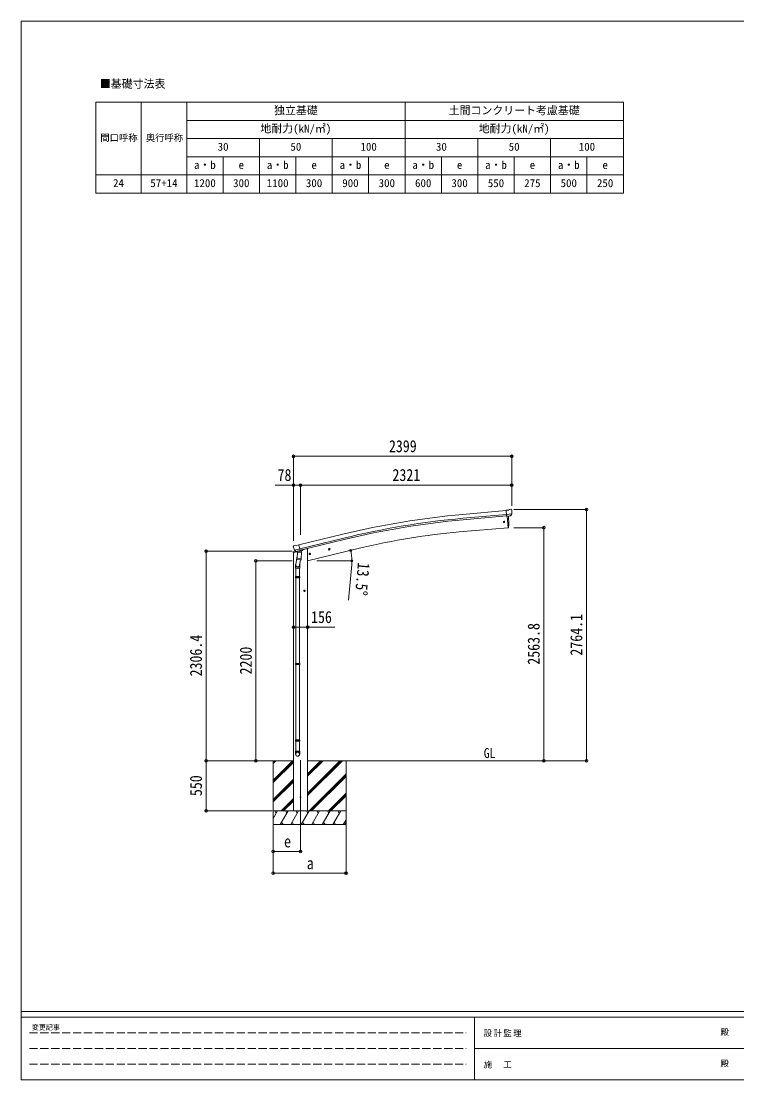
# Model space of a CAD drawing. Units: millimetres at full size, sheet at 1:30. Extents: x -8385 to 8479, y -5853 to 5787.
# Drawn here: x -8385 to -518, y -5853 to 5787 of the extents above; entities that cross this region are included whole.
import ezdxf
from ezdxf.enums import TextEntityAlignment as Align

# ---------------------------------------------------------------- set-up
doc = ezdxf.new("R2010")
doc.units = ezdxf.units.MM
doc.header["$LTSCALE"] = 30
doc.header["$PDMODE"] = 32
doc.header["$PDSIZE"] = 30
doc.linetypes.add('DASHED3', pattern=[4, 3, -1])
for name, color, linetype, lineweight in [('0-0_0', 7, 'Continuous', 9), ('0-1_本体', 4, 'Continuous', 9), ('0-2_部品', 7, 'Continuous', 9), ('0-8_PARTS2', 2, 'Continuous', 9), ('0-A_寸法', 6, 'Continuous', 9), ('0-F_PARTS1', 7, 'Continuous', 18), ('F-0_240', 7, 'Continuous', 9)]:
    doc.layers.add(name, color=color, linetype=linetype, lineweight=lineweight)
doc.styles.add('ＭＳ ゴシック', font='')
doc.styles.get('ＭＳ ゴシック').set_extended_font_data('MS Gothic')

msp = doc.modelspace()

# ---------------------------------------------------------------- linework, layer by layer
at = {"layer": '0-0_0', "color": 6}
for p, q in [((-2171.23, -2345.47), (-2171.23, 418.63)), ((-2640.24, 218.33), (-2640.24, -2345.47))]:
    msp.add_line(p, q, dxfattribs=at)
at = {"layer": '0-0_0'}
for p, q in [((-5988.47, -2345.47), (-5392.13, -2345.47)), ((-5614.38, -2345.47), (-5614.38, -3045.47)), ((-5614.38, -2556.7), (-5403.15, -2345.47)), ((-5614.38, -2372.85), (-5587, -2345.47)), ((-5614.38, -2358.71), (-5601.14, -2345.47)), ((-5614.38, -2570.84), (-5392.13, -2348.59)), ((-5614.38, -2584.98), (-5392.13, -2362.74)), ((-5236.63, -2345.47), (-2914.54, -2345.47)), ((-5236.63, -2727.73), (-4854.37, -2345.47)), ((-5236.63, -2699.45), (-4882.65, -2345.47)), ((-5236.63, -2713.59), (-4868.51, -2345.47)), ((-5236.63, -2515.6), (-5066.5, -2345.47)), ((-5236.63, -2501.46), (-5080.64, -2345.47)), ((-5236.63, -2487.32), (-5094.79, -2345.47)), ((-4814.38, -2345.47), (-4814.38, -3045.47)), ((-5614.38, -2768.83), (-5392.13, -2546.58)), ((-5614.38, -2782.97), (-5392.13, -2560.73)), ((-5220.53, -2895.47), (-4814.38, -2489.33)), ((-5206.38, -2895.47), (-4814.38, -2503.48)), ((-5192.24, -2895.47), (-4814.38, -2517.62)), ((-5614.38, -2797.12), (-5392.13, -2574.87)), ((-5528.89, -2895.47), (-5392.13, -2758.71)), ((-5514.75, -2895.47), (-5392.13, -2772.86)), ((-5500.61, -2895.47), (-5392.13, -2787)), ((-5008.39, -2895.47), (-4814.38, -2701.46)), ((-4994.25, -2895.47), (-4814.38, -2715.61)), ((-4980.11, -2895.47), (-4814.38, -2729.75)), ((-4814.38, -2895.47), (-5614.38, -2895.47)), ((-5614.38, -2979.3), (-5565.98, -2895.47)), ((-5580.98, -2921.45), (-5595.99, -2895.47)), ((-5537.12, -3045.47), (-5450.51, -2895.47)), ((-5465.52, -2921.45), (-5480.52, -2895.47)), ((-5421.65, -3045.47), (-5335.04, -2895.47)), ((-5350.05, -2921.45), (-5365.05, -2895.47)), ((-5306.18, -3045.47), (-5219.57, -2895.47)), ((-5234.57, -2921.45), (-5249.58, -2895.47)), ((-5190.71, -3045.47), (-5104.1, -2895.47)), ((-5119.1, -2921.45), (-5134.1, -2895.47)), ((-5075.24, -3045.47), (-4988.63, -2895.47)), ((-5018.63, -2895.47), (-5003.63, -2921.45)), ((-4959.77, -3045.47), (-4873.16, -2895.47)), ((-4888.16, -2921.45), (-4903.16, -2895.47)), ((-5522.12, -3019.49), (-5507.12, -3045.47)), ((-5406.65, -3019.49), (-5391.65, -3045.47)), ((-5291.18, -3019.49), (-5276.18, -3045.47)), ((-5175.71, -3019.49), (-5160.71, -3045.47)), ((-5060.24, -3019.49), (-5045.24, -3045.47)), ((-4944.77, -3019.49), (-4929.77, -3045.47)), ((-4844.3, -3045.47), (-4814.38, -2993.66)), ((-4829.3, -3019.49), (-4814.3, -3045.47)), ((-5614.38, -3045.47), (-4814.38, -3045.47))]:
    msp.add_line(p, q, dxfattribs=at)
at = {"layer": '0-1_本体'}
for p, q in [((-3532.56, 364.53), (-3055.25, 407.85)), ((-3528.66, 321.49), (-3051.54, 364.79)), ((-3527.14, 304.77), (-3050.02, 348.07)), ((-3042.81, 345.92), (-3031.64, 218.31)), ((-5332.11, 28.12), (-4849.26, 145.69)), ((-3569.59, 171.25), (-3031.64, 218.31)), ((-4839.04, 103.71), (-5322.05, -13.8)), ((-5318.1, -30.22), (-4835.07, 87.4)), ((-5392.13, -55.18), (-5392.13, -2895.47)), ((-5256.63, -15.47), (-5290.14, -23.52)), ((-5236.13, -15.47), (-5256.63, -15.47)), ((-5236.63, -145.47), (-4650.96, -4.86)), ((-5236.13, -15.47), (-5236.13, -2895.47))]:
    msp.add_line(p, q, dxfattribs=at)
at = {"layer": '0-1_本体', "color": 6}
msp.add_line((-5236.13, -875.65), (-5392.13, -875.65), dxfattribs=at)
at = {"layer": '0-1_本体'}
for centre, radius, start, end in [((-2718.55, -8604.05), 9005.44, 95.18612, 103.68612), ((-2718.55, -8604.05), 8962.23, 95.18612, 103.68612), ((-2718.55, -8604.05), 8945.44, 95.18612, 103.68612), ((-2924.61, -7197.06), 7396.48, 95.00259, 103.49741)]:
    msp.add_arc(centre, radius, start, end, dxfattribs=at)
at = {"layer": '0-2_部品'}
for p, q in [((-3028.87, 412.29), (-3055.44, 409.97)), ((-3049.78, 345.31), (-3055.44, 409.97)), ((-2992.57, 370), (-3051.49, 364.85)), ((-3028.87, 412.29), (-3017.15, 419.06)), ((-3002.25, 420.64), (-3015.91, 419.45)), ((-3003.83, 350.52), (-2992.89, 369.45)), ((-2993.11, 414.89), (-2998.6, 419.49)), ((-2992.05, 412.85), (-2991.93, 411.51)), ((-3039.82, 346.18), (-3049.78, 345.31)), ((-3042.81, 345.92), (-3031.64, 218.31)), ((-3006.21, 349.12), (-3013.92, 348.44)), ((-3031.64, 218.31), (-3029.59, 218.56)), ((-5393.57, 12.54), (-5393.29, 11.39)), ((-5389.35, 21.11), (-5393.21, 14.82)), ((-5386.25, 23.36), (-5373.07, 26.53)), ((-5358.51, 23.85), (-5371.77, 26.55)), ((-5358.51, 23.85), (-5332.58, 30.08)), ((-5394.7, -55.79), (-5351.99, -45.54)), ((-5394.7, -48.9), (-5394.7, -55.79)), ((-5366.19, -39.69), (-5392.4, -45.99)), ((-5379.51, -27.77), (-5322.01, -13.96)), ((-5362.66, -42.68), (-5379.04, -28.19)), ((-5351.07, -92.2), (-5366.98, -188.37)), ((-5359.95, -43.24), (-5352.43, -41.44)), ((-5359.12, -43.14), (-5357.59, -42.77)), ((-5357.59, -42.77), (-5320.88, -33.96)), ((-5355.75, -43), (-5355.8, -43.74)), ((-5355.05, -44.78), (-5329.23, -51.22)), ((-5348.13, -50.13), (-5352.8, -116.96)), ((-5302.44, -53.32), (-5348.13, -50.13)), ((-5346.35, -46.95), (-5346.58, -50.23)), ((-5326.84, -35.78), (-5327.86, -50.39)), ((-5320.88, -33.96), (-5319.35, -33.59)), ((-5317.8, -31.49), (-5316.86, -31.55)), ((-5316.86, -31.55), (-5303.54, -46.87)), ((-5312.86, -36.15), (-5293.97, -31.61)), ((-5307.11, -120.16), (-5302.44, -53.32)), ((-5303.54, -46.87), (-5303.99, -53.21)), ((-5290.14, -23.44), (-5290.14, -26.75)), ((-5221.82, -73.01), (-5202.38, -68.34)), ((-5217.27, -65.23), (-5219.4, -72.43)), ((-5209.97, -63.48), (-5217.27, -65.23)), ((-5209.76, -80.4), (-5214.43, -60.95)), ((-5204.8, -68.93), (-5209.97, -63.48)), ((-5206.93, -76.12), (-5204.8, -68.93)), ((-5007.9, -21.65), (-4988.45, -16.99)), ((-5003.34, -13.88), (-5005.48, -21.07)), ((-4996.05, -12.12), (-5003.34, -13.88)), ((-4995.84, -29.04), (-5000.51, -9.6)), ((-4990.88, -17.57), (-4996.05, -12.12)), ((-4993.01, -24.76), (-4990.88, -17.57)), ((-5369.13, -225.53), (-5369.13, -191.18)), ((-5323.13, -225.53), (-5369.13, -225.53)), ((-5367.13, -225.53), (-5367.13, -319.53)), ((-5353.66, -129.43), (-5352.79, -116.96)), ((-5353.27, -130.79), (-5353.27, -130.79)), ((-5307.11, -120.16), (-5352.8, -116.96)), ((-5351.82, -131.57), (-5310.12, -134.48)), ((-5315.55, -134.1), (-5326.28, -197.69)), ((-5325.13, -225.53), (-5325.13, -319.53)), ((-5323.13, -190.87), (-5323.13, -225.53)), ((-5307.13, -120.16), (-5308.01, -132.85)), ((-5369.13, -321.53), (-5368.13, -319.53)), ((-5323.13, -321.53), (-5369.13, -321.53)), ((-5323.13, -329.53), (-5369.13, -329.53)), ((-5324.13, -319.53), (-5368.13, -319.53)), ((-5324.13, -331.53), (-5368.13, -331.53)), ((-5367.13, -331.53), (-5367.13, -1275.72)), ((-5325.13, -331.53), (-5325.13, -1275.72)), ((-5323.13, -321.53), (-5324.13, -319.53)), ((-5323.13, -329.53), (-5324.13, -331.53)), ((-5323.13, -321.53), (-5323.13, -329.53)), ((-5270.63, -485.59), (-5270.63, -465.59)), ((-5260.63, -475.59), (-5280.63, -475.59)), ((-5270.63, -468.09), (-5277.13, -471.84)), ((-5277.13, -471.84), (-5277.13, -479.34)), ((-5277.13, -479.34), (-5270.63, -483.1)), ((-5264.13, -471.84), (-5270.63, -468.09)), ((-5369.13, -1277.72), (-5368.13, -1275.72)), ((-5323.13, -1277.72), (-5369.13, -1277.72)), ((-5324.13, -1275.72), (-5368.13, -1275.72)), ((-5323.13, -1277.72), (-5324.13, -1275.72)), ((-5323.13, -1277.72), (-5323.13, -1285.72)), ((-5323.13, -1285.72), (-5369.13, -1285.72)), ((-5324.13, -1287.72), (-5368.13, -1287.72)), ((-5367.13, -1287.72), (-5367.13, -2115.9)), ((-5325.13, -1287.72), (-5325.13, -2115.9)), ((-5323.13, -1285.72), (-5324.13, -1287.72)), ((-5369.13, -2117.9), (-5368.13, -2115.9)), ((-5323.13, -2117.9), (-5369.13, -2117.9)), ((-5323.13, -2125.9), (-5369.13, -2125.9)), ((-5324.13, -2115.9), (-5368.13, -2115.9)), ((-5324.13, -2127.9), (-5368.13, -2127.9)), ((-5367.13, -2127.9), (-5367.13, -2237.9)), ((-5325.13, -2127.9), (-5325.13, -2237.9)), ((-5323.13, -2117.9), (-5324.13, -2115.9)), ((-5323.13, -2125.9), (-5324.13, -2127.9)), ((-5323.13, -2117.9), (-5323.13, -2125.9)), ((-5369.13, -2272.05), (-5369.13, -2237.9)), ((-5323.13, -2237.9), (-5369.13, -2237.9)), ((-5323.13, -2272.05), (-5323.13, -2237.9))]:
    msp.add_line(p, q, dxfattribs=at)
for points in [[(-2992.5, 370.64), (-2992.79, 369.65), (-2992.89, 369.45)], [(-3039.82, 346.18), (-3039.55, 346.11), (-3014.17, 348.33), (-3013.92, 348.44)], [(-5327.15, -35.37), (-5317.43, -33.04), (-5332.58, 30.08)], [(-5379.79, -27.19), (-5379.2, -28.03), (-5379.04, -28.19)], [(-5327.15, -35.37), (-5327.39, -35.52), (-5352.16, -41.47), (-5352.43, -41.44)], [(-5219.4, -72.43), (-5214.23, -77.87), (-5206.93, -76.12)], [(-5005.48, -21.07), (-5000.31, -26.52), (-4993.01, -24.76)], [(-5369.13, -321.53), (-5369.13, -329.53), (-5368.13, -331.53)], [(-5270.63, -483.1), (-5264.13, -479.34), (-5264.13, -471.84)], [(-5369.13, -1277.72), (-5369.13, -1285.72), (-5368.13, -1287.72)], [(-5369.13, -2117.9), (-5369.13, -2125.9), (-5368.13, -2127.9)]]:
    msp.add_lwpolyline(points, dxfattribs=at)
for centre, radius in [((-3077.33, 281.57), 6.5), ((-5212.1, -70.68), 8.5), ((-5212.1, -70.68), 7.7), ((-5212.1, -70.68), 6.5), ((-4998.18, -19.32), 8.5), ((-4998.18, -19.32), 7.7), ((-4998.18, -19.32), 6.5), ((-5270.63, -475.59), 8.5), ((-5270.63, -475.59), 7.7), ((-5270.63, -475.59), 6.5)]:
    msp.add_circle(centre, radius, dxfattribs=at)
at = {"layer": '0-2_部品', "color": 4}
msp.add_circle((-5314.13, -2745.47), 4.5, dxfattribs=at)
at = {"layer": '0-2_部品'}
for centre, radius, start, end in [((-3015.65, 416.46), 3, 95, 120), ((-3001.81, 415.66), 5, 50.00648, 94.99352), ((-3193.56, 393.87), 202.4, 353.4085, 5), ((-3925.41, 274.13), 900, 356.63919, 4.64986), ((-3029.95, 221.54), 3, 277, 356.63919), ((-5196.49, 58.64), 202.4, 193.5, 205.09125), ((-5385.09, 18.5), 5, 103.5, 148.5), ((-5372.37, 23.61), 3, 78.5, 103.5), ((-5391.7, -48.9), 3, 103.5, 180), ((-5359.23, -42.65), 0.5, 248.23754, 283.5), ((-5356.25, -42.96), 0.5, 356, 103.5), ((-5354.8, -43.81), 1, 176, 256), ((-5328.88, -50.25), 1.03, 250.03897, 351.96569), ((-5326.24, -35.86), 0.604, 100.59842, 172.20595), ((-5319.47, -33.11), 0.5, 283.5, 318.76246), ((-5295.14, -26.75), 5, 283.5, 0), ((-5339.13, -191.18), 30, 177.45142, 180), ((-5351.72, -129.6), 1.95, 175.04017, 217.47766), ((-5351.68, -129.57), 2, 217.40962, 266), ((-5309.98, -132.49), 2, 266, 349.46843)]:
    msp.add_arc(centre, radius, start, end, dxfattribs=at)
for centre, major_axis, ratio, start_param, end_param in [((-3006.43, 352.02), (1.62, -2.54), 0.997631, 5.96575902, 6.76218013), ((-2987.72, 416.9), (-15.35, 3.44), 0.101033, 5.97514262, 5.97537366), ((-2995.04, 412.59), (2.71, -1.31), 0.997474, 0.53665673, 1.32256522), ((-3006.48, 352.11), (1.62, -2.54), 0.997631, 5.80419048, 5.89294842), ((-3006.55, 352.22), (-3.5, 2.17), 0.650902, 2.11455212, 2.18736272), ((-5390.65, 13.25), (-1.57, -2.57), 0.99628, 4.71238898, 5.49965061), ((-5360.68, -40.42), (-0.73, -2.92), 0.997631, 5.80419048, 6.60061159), ((-5360.62, -40.2), (2.63, 3.16), 0.650902, 4.09582259, 4.16863319), ((-5360.65, -40.32), (-0.73, -2.92), 0.997631, 0.39023689, 0.47899483), ((-5346.13, -190.87), (23, 0), 0.996195, 2.55602575, 6.56630284), ((-5346.13, -190.87), (21, 0), 0.996195, 2.93491471, 5.95123941), ((-5346.13, -2270.3), (-23, 0), 0.996195, 3.14159265, 6.28318531), ((-5346.13, -2272.05), (-23, 0), 0.996195, 3.14159265, 6.28318531), ((-5346.13, -2272.05), (0, -23.43), 0.981806, 4.71238898, 7.85398163)]:
    msp.add_ellipse(centre, major_axis=major_axis, ratio=ratio, start_param=start_param, end_param=end_param, dxfattribs=at)
msp.add_ellipse((-5346.13, -2272.05), major_axis=(21, 0), ratio=0.996195, dxfattribs=at)
at = {"layer": '0-8_PARTS2'}
msp.add_line((-5314.13, -2336.26), (-5314.13, -3095.47), dxfattribs=at)
at = {"layer": '0-A_寸法'}
for p, q in [((-5392.13, 1002.89), (-5392.13, 686.27)), ((-5392.13, 1002.89), (-2993.13, 1002.89)), ((-2993.13, 1002.89), (-2993.13, 686.27)), ((-5392.13, 686.27), (-5592.13, 686.27)), ((-5392.13, 686.27), (-5392.13, 74.04)), ((-5392.13, 686.27), (-5314.13, 686.27)), ((-5314.13, 686.27), (-5314.13, 138.41)), ((-5314.13, 686.27), (-2993.13, 686.27)), ((-2993.13, 686.27), (-2993.13, 457.26)), ((-2171.23, 418.63), (-2969.07, 418.63)), ((-2640.24, 218.33), (-2969.07, 218.33)), ((-6352.71, -2345.47), (-6352.71, -39.07)), ((-6352.71, -39.07), (-5407.62, -39.07)), ((-5804.74, -2345.47), (-5804.74, -145.47)), ((-5804.74, -145.47), (-5407.62, -145.47)), ((-5135.63, -145.47), (-4748.78, -145.47)), ((-4751.63, -187.93), (-4786, -580.43)), ((-5236.13, -875.65), (-4936.13, -875.65)), ((-6352.71, -2345.47), (-5624.59, -2345.47)), ((-6352.71, -2895.47), (-6352.71, -2345.47)), ((-2640.24, -2345.47), (-2969.07, -2345.47)), ((-2171.23, -2345.47), (-2640.24, -2345.47)), ((-6352.71, -2895.47), (-5624.59, -2895.47)), ((-5614.38, -3581.84), (-5614.38, -3052.89)), ((-5614.38, -3341.86), (-5614.38, -3052.89)), ((-5314.13, -3341.86), (-5314.13, -3052.89)), ((-4814.38, -3581.84), (-4814.38, -3052.89)), ((-5314.13, -3341.86), (-5614.38, -3341.86)), ((-5614.38, -3581.84), (-4814.38, -3581.84))]:
    msp.add_line(p, q, dxfattribs=at)
for centre in [(-4763.23, -31.82), (-4749.78, -145.47)]:
    msp.add_circle(centre, 10.62, dxfattribs=at)
for start, end in [(0, 13.5), (354.99678, 0)]:
    msp.add_arc((-5236.63, -145.47), 486.86, start, end, dxfattribs=at)
for p in [(-5392.13, 1002.89), (-2993.13, 1002.89), (-5392.13, 686.27), (-5314.13, 686.27), (-2993.13, 686.27), (-2171.23, 418.63), (-2640.24, 218.33), (-6352.71, -39.07), (-5804.74, -145.47), (-5392.13, -875.65), (-5236.13, -875.65), (-6352.71, -2345.47), (-5804.74, -2345.47), (-2640.24, -2345.47), (-2171.23, -2345.47), (-6352.71, -2895.47), (-5614.38, -3341.86), (-5314.13, -3341.86), (-5614.38, -3581.84), (-4814.38, -3581.84)]:
    msp.add_point(p, dxfattribs=at)
at = {"layer": '0-F_PARTS1'}
for p, q in [((-7565.49, 4896.42), (-1765.49, 4896.42)), ((-7565.49, 4896.42), (-7565.49, 3896.42)), ((-7065.49, 4896.42), (-7065.49, 3896.42)), ((-4165.49, 4896.42), (-4165.49, 3896.42)), ((-6565.49, 4696.42), (-1765.49, 4696.42)), ((-6565.49, 4496.42), (-1765.49, 4496.42)), ((-3365.49, 4496.42), (-3365.49, 3896.42)), ((-6565.49, 4296.42), (-1765.49, 4296.42)), ((-2965.49, 4296.42), (-2965.49, 3896.42)), ((-2165.49, 4296.42), (-2165.49, 3896.42))]:
    msp.add_line(p, q, dxfattribs=at)
for points in [[(-6565.49, 4896.42), (-6565.49, 4696.42), (-6565.49, 4096.42), (-6565.49, 3896.42)], [(-1765.49, 4896.42), (-1765.49, 4296.42), (-1765.49, 3896.42)], [(-5765.49, 4496.42), (-5765.49, 4296.42), (-5765.49, 3896.42)], [(-4965.49, 4496.42), (-4965.49, 4296.42), (-4965.49, 3896.42)], [(-2565.49, 4496.42), (-2565.49, 4096.42), (-2565.49, 3896.42)], [(-6165.49, 4296.42), (-6165.49, 4096.42), (-6165.49, 3896.42)], [(-5365.49, 4296.42), (-5365.49, 4096.42), (-5365.49, 3896.42)], [(-4565.49, 4296.42), (-4565.49, 4096.42), (-4565.49, 3896.42)], [(-3765.49, 4296.42), (-3765.49, 4096.42), (-3765.49, 3896.42)], [(-7565.49, 4096.42), (-6565.49, 4096.42), (-1765.49, 4096.42)], [(-7565.49, 3896.42), (-7065.49, 3896.42), (-4165.49, 3896.42), (-2565.49, 3896.42), (-1765.49, 3896.42)]]:
    msp.add_lwpolyline(points, dxfattribs=at)
at = {"layer": 'F-0_240', "color": 5}
for p, q in [((-8385.45, 5787.34), (-8385.45, -5852.66)), ((-8385.45, 5787.34), (8054.55, 5787.34)), ((-8385.45, -5102.66), (8054.55, -5102.66)), ((-8385.45, -5162.66), (5387.79, -5162.66)), ((-3402.21, -5162.66), (-3402.21, -5852.66)), ((-3402.21, -5507.66), (2747.79, -5507.66)), ((-8385.45, -5852.66), (8054.55, -5852.66))]:
    msp.add_line(p, q, dxfattribs=at)
at = {"layer": 'F-0_240', "color": 4, "linetype": 'DASHED3'}
for p, q in [((-8295.46, -5335.16), (-3492.21, -5335.16)), ((-8295.46, -5507.66), (-3492.21, -5507.66)), ((-8295.46, -5680.16), (-3492.21, -5680.16))]:
    msp.add_line(p, q, dxfattribs=at)

# ---------------------------------------------------------------- texts
at = {"layer": '0-0_0', "style": 'ＭＳ ゴシック', "width": 0.85}
msp.add_text('GL', height=110, dxfattribs=at).set_placement((-3299.43, -2347.91), align=Align.BOTTOM_LEFT)
at = {"layer": '0-A_寸法', "color": 7, "style": 'ＭＳ ゴシック', "width": 0.85}
for s, p in [('2399', (-4342.63, 1008.89)), ('78', (-5567.13, 692.27)), ('2321', (-4303.63, 692.27)), ('156', (-5198.63, -869.65)), ('e', (-5495.63, -3336.86)), ('a', (-5245.63, -3576.84))]:
    msp.add_text(s, height=132, dxfattribs=at).set_placement(p, align=Align.BOTTOM_LEFT)
for s, rotation, p in [('13.5°', 264.997, (-4722.65, -157.85)), ('2764.1', 90, (-2177.23, -1188.42)), ('2563.8', 90, (-2646.24, -1288.57)), ('2306.4', 90, (-6358.71, -1417.27)), ('2200', 90, (-5810.74, -1395.47)), ('550', 90, (-6358.71, -2732.97))]:
    msp.add_text(s, height=132, rotation=rotation, dxfattribs=at).set_placement(p, align=Align.BOTTOM_LEFT)
at = {"layer": '0-F_PARTS1', "style": 'ＭＳ ゴシック'}
for s, height, p in [('■基礎寸法表', 87.98, (-7520.19, 5027.86)), ('独立基礎', 87.98, (-5605.49, 4736.42)), ('土間コンクリート考慮基礎', 87.98, (-3685.49, 4736.42)), ('地耐力(kN/㎡)', 87.98, (-5755.49, 4536.42)), ('地耐力(kN/㎡)', 87.98, (-3355.49, 4536.42)), ('間口呼称', 73.31, (-7515.49, 4446.42)), ('奥行呼称', 73.31, (-7015.49, 4446.42)), ('30', 87.98, (-6225.49, 4336.42)), ('50', 87.98, (-5425.49, 4336.42)), ('100', 87.98, (-4655.49, 4336.42)), ('30', 87.98, (-3825.49, 4336.42)), ('50', 87.98, (-3025.49, 4336.42)), ('100', 87.98, (-2255.49, 4336.42)), ('a・b', 87.98, (-6485.49, 4136.42)), ('e', 87.98, (-5995.49, 4136.42)), ('a・b', 87.98, (-5685.49, 4136.42)), ('e', 87.98, (-5195.49, 4136.42)), ('a・b', 87.98, (-4885.49, 4136.42)), ('e', 87.98, (-4395.49, 4136.42)), ('a・b', 87.98, (-4085.49, 4136.42)), ('e', 87.98, (-3595.49, 4136.42)), ('a・b', 87.98, (-3285.49, 4136.42)), ('e', 87.98, (-2795.49, 4136.42)), ('a・b', 87.98, (-2485.49, 4136.42)), ('e', 87.98, (-1995.49, 4136.42)), ('24', 87.98, (-7375.49, 3936.42)), ('57+14', 87.98, (-6965.49, 3936.42)), ('1200', 87.98, (-6485.49, 3936.42)), ('300', 87.98, (-6055.49, 3936.42)), ('1100', 87.98, (-5685.49, 3936.42)), ('300', 87.98, (-5255.49, 3936.42)), ('900', 87.98, (-4855.49, 3936.42)), ('300', 87.98, (-4455.49, 3936.42)), ('600', 87.98, (-4055.49, 3936.42)), ('300', 87.98, (-3655.49, 3936.42)), ('550', 87.98, (-3255.49, 3936.42)), ('275', 87.98, (-2855.49, 3936.42)), ('500', 87.98, (-2455.49, 3936.42)), ('250', 87.98, (-2055.49, 3936.42))]:
    msp.add_text(s, height=height, dxfattribs=at).set_placement(p, align=Align.BOTTOM_LEFT)
at = {"layer": 'F-0_240', "style": 'ＭＳ ゴシック'}
for s, height, p in [('変更記事', 54.99, (-8268.23, -5320.16)), ('殿', 65.98, (-697.92, -5380.16)), ('殿', 65.98, (-697.92, -5725.16))]:
    msp.add_text(s, height=height, dxfattribs=at).set_placement(p, align=Align.BOTTOM_LEFT)
at = {"layer": 'F-0_240', "char_height": 65.98, "attachment_point": 7, "style": 'ＭＳ ゴシック'}
for s, insert in [('\\T1.17;設計監理', (-3300.89, -5380.16)), ('\\T1.17;施\u3000工', (-3300.89, -5725.16))]:
    msp.add_mtext(s, dxfattribs=dict(at, insert=insert))

doc.saveas('drawing.dxf')
